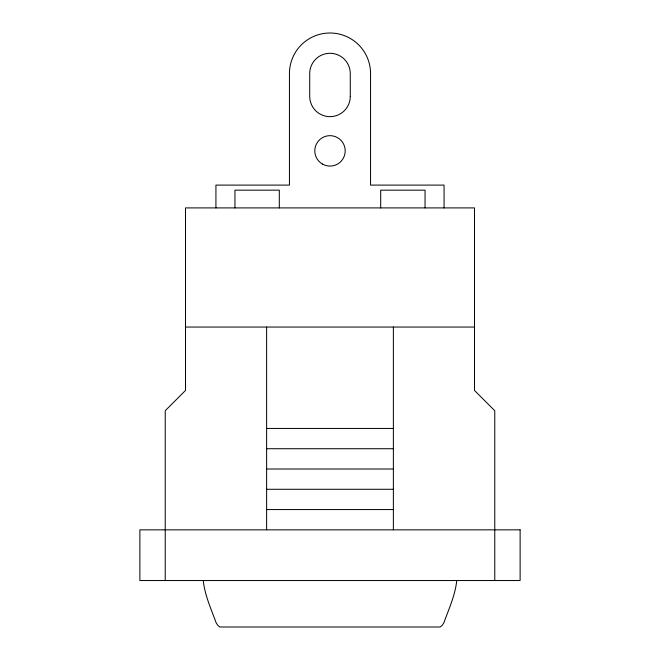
<?xml version="1.0" encoding="UTF-8"?>
<svg xmlns="http://www.w3.org/2000/svg" width="660" height="660" viewBox="0 0 660 660"><rect width="100%" height="100%" fill="white"/><g stroke="black" fill="none" stroke-linecap="round" stroke-linejoin="round"><path stroke-width="0.99" d="M456.712 580.849C455.128 595.485 448.808 609.097 443.85 622.817L442.142 625.416L440.162 627L219.838 627L217.858 625.416L216.15 622.817C211.192 609.097 204.872 595.485 203.288 580.849M185.51 327.046L474.49 327.046M266.623 428.447L393.376 428.447M266.623 448.726L393.376 448.726M266.623 469.004L393.376 469.004M266.623 489.283L393.376 489.283M266.623 509.561L393.376 509.561M494.769 580.536L494.769 410.701L474.49 390.423L474.49 207.908L185.51 207.908L185.51 390.423L165.231 410.701L165.231 580.536M444.073 207.908L444.073 185.097L370.557 185.097L370.557 73.557A40.557 40.557 0 0 0 330 33A40.557 40.557 0 0 0 289.443 73.557L289.443 185.097L215.927 185.097L215.927 207.908M425.056 207.908L425.056 190.162L380.696 190.162L380.696 207.908M393.376 327.046L393.376 529.84M279.304 207.908L279.304 190.162L234.943 190.162L234.943 207.908M266.623 327.046L266.623 529.84M520.121 529.84L139.879 529.84L139.879 580.536L520.121 580.536L520.121 529.84M350.278 96.376L350.278 73.557A20.278 20.278 0 0 0 330 53.278A20.278 20.278 0 0 0 309.721 73.557L309.721 96.376A20.278 20.278 0 0 0 330 116.655A20.278 20.278 0 0 0 350.278 96.376M322.393 164.043A15.213 15.213 0 0 0 345.213 150.876A15.213 15.213 0 0 0 322.393 137.701A15.213 15.213 0 0 0 322.393 164.043"/></g></svg>
